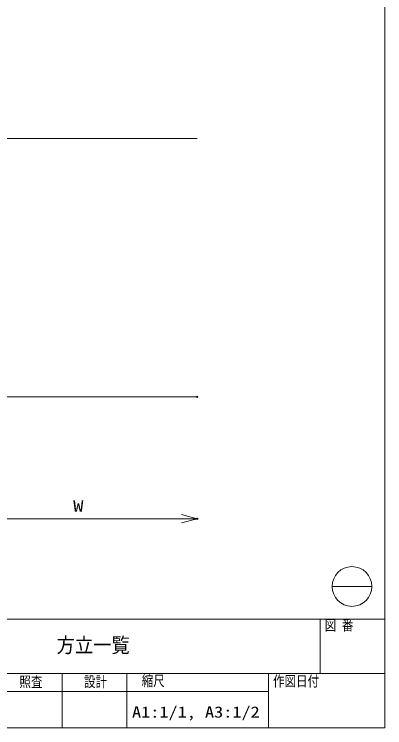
# Model space of a CAD drawing. Units: millimetres on the paper. Extents: x -395 to 395, y -281 to 281.
# Drawn here: x 251.7 to 395.3, y -281 to -4.7 of the extents above; entities that cross this region are included whole.
import ezdxf
from ezdxf.enums import TextEntityAlignment as Align

# ---------------------------------------------------------------- set-up
doc = ezdxf.new("R2010")
doc.units = ezdxf.units.MM
doc.header["$PDMODE"] = 32
doc.header["$PDSIZE"] = 0.5
for name, color, linetype, lineweight in [('0-0_USERZ', 3, 'Continuous', 9), ('0-1_F-1', 7, 'Continuous', 9), ('0-3__0-6_TITLE_WAKU', 7, 'Continuous', 9), ('0-7_0', 7, 'Continuous', 9)]:
    doc.layers.add(name, color=color, linetype=linetype, lineweight=lineweight)
doc.layers.add('0-4__0-3_TITLE', color=7, linetype='Continuous')
doc.layers.add('0-8_Defpoints', color=7, linetype='Continuous')
doc.styles.add('ＭＳ ゴシック', font='')
doc.styles.get('ＭＳ ゴシック').set_extended_font_data('MS Gothic')

# ---------------------------------------------------------------- blocks, each defined once
blk = doc.blocks.new('図枠')
at = {"layer": '0-1_F-1'}
blk.add_line((770.2, 54.7), (785.6, 54.7), dxfattribs=at)
blk.add_lwpolyline([(790.6, 0), (0, 0), (0, 562), (790.6, 562)], close=True, dxfattribs=at)
blk.add_circle((777.9, 54.7), 7.7, dxfattribs=at)
at = {"layer": '0-3__0-6_TITLE_WAKU'}
for p, q in [((790.6, 42), (549.892, 42)), ((765.596, 42), (765.596, 21)), ((790.6, 21), (615.589, 21)), ((665.589, 21), (665.589, 0)), ((690.589, 21), (690.589, 0)), ((745.593, 21), (745.593, 0)), ((615.589, 14), (745.593, 14))]:
    blk.add_line(p, q, dxfattribs=at)
at = {"layer": '0-3__0-6_TITLE_WAKU', "style": 'ＭＳ ゴシック', "width": 0.8}
for s, p in [('図 番', (767.3, 36.428)), ('照査', (648.974, 14.539)), ('設計 ', (674.02, 14.539)), ('縮尺', (696.386, 14.875)), ('作図日付', (747.291, 14.786))]:
    blk.add_text(s, height=4.091, dxfattribs=at).set_placement(p, align=Align.BOTTOM_LEFT)
blk = doc.blocks.new('Open30_30')
at = {"layer": '0-7_0'}
for q in [(-3, 0.8038), (-3, 0), (-3, -0.8038)]:
    blk.add_line((0, 0), q, dxfattribs=at)

msp = doc.modelspace()

# ---------------------------------------------------------------- linework, layer by layer
at = {"layer": '0-0_USERZ'}
for p, q in [((204.098, -52.851), (322.563, -52.851)), ((231.098, -152.851), (322.563, -152.851)), ((233.098, -200.05), (320.563, -200.05))]:
    msp.add_line(p, q, dxfattribs=at)
at = {"layer": '0-8_Defpoints'}
for p in [(322.563, -152.851), (322.563, -200.05)]:
    msp.add_point(p, dxfattribs=at)

# ---------------------------------------------------------------- block references
at = {"layer": '0-0_USERZ'}
msp.add_blockref('図枠', (-395.3, -281), dxfattribs=at)
at = {"layer": '0-0_USERZ', "xscale": 2, "yscale": 2}
msp.add_blockref('Open30_30', (322.563, -200.05), dxfattribs=at)

# ---------------------------------------------------------------- texts
at = {"layer": '0-0_USERZ', "style": 'ＭＳ ゴシック', "width": 1.35}
msp.add_text('W', height=4.333, dxfattribs=at).set_placement((274.516, -198.632), align=Align.BOTTOM_LEFT)
at = {"layer": '0-4__0-3_TITLE', "style": 'ＭＳ ゴシック'}
for s, height, width, p in [('方立一覧', 5.773, 0.9, (268.09, -253.63)), ('A1:1/1, A3:1/2', 4.333, 1.2, (297.312, -278.396))]:
    msp.add_text(s, height=height, dxfattribs=dict(at, width=width)).set_placement(p, align=Align.BOTTOM_LEFT)

doc.saveas('drawing.dxf')
